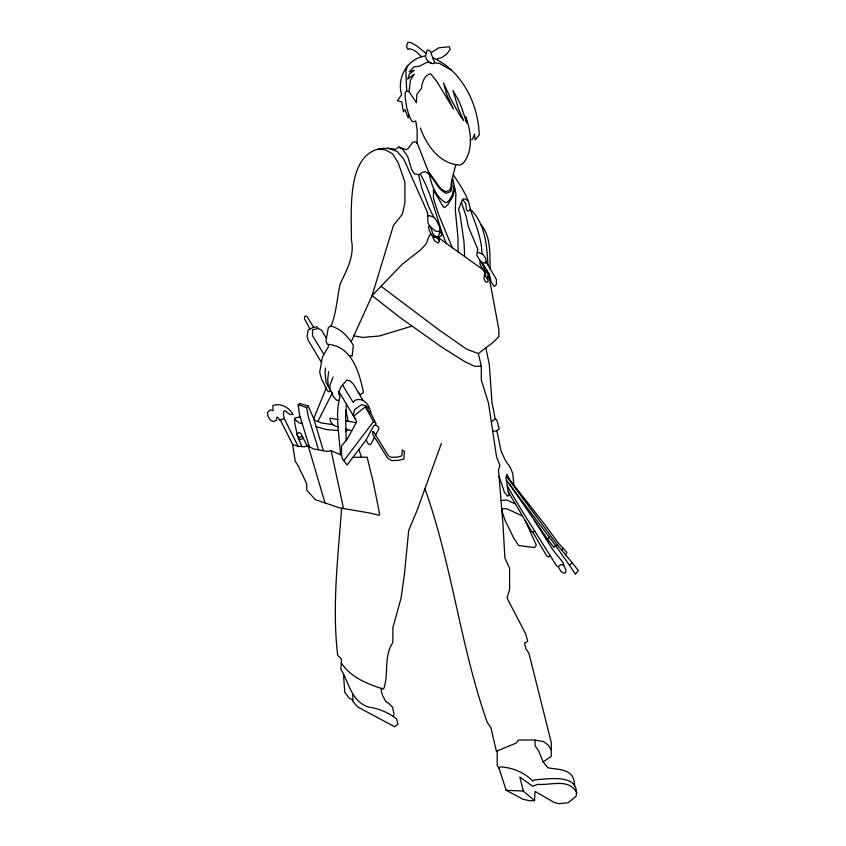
<?xml version="1.0" encoding="UTF-8"?>
<svg xmlns="http://www.w3.org/2000/svg" width="846" height="846" viewBox="0 0 846 846"><rect width="100%" height="100%" fill="white"/><g stroke="black" fill="none" stroke-linecap="round" stroke-linejoin="round"><path stroke-width="1.27" d="M363.156 400.613L353.617 384.475L350.392 381.049L346.997 379.991L341.372 386.273L338.876 391.529L338.77 393.75L339.976 396.964C334.593 415.333 339.764 435.806 340.367 454.672M325.424 367.999L325.139 373.594L326.101 382.72L329.115 387.69M420.399 128.053C426.553 145.512 439.74 164.029 459.854 165.055L462.857 163.648C473.686 150.852 471.159 131.511 465.818 116.875L466.728 123.072L461.662 107.611L458.405 99.934L452.938 90.469L458.342 108.468L463.703 120.587L459.632 114.908L450.749 98.855L443.537 82.94L446.699 94.615L453.519 109.039L436.705 81.311L430.667 73.771C424.089 75.03 422.143 82.897 421.35 88.597L416.888 94.35L416.38 102.683L409.052 91.696L410.447 80.137L414.202 74.173L407.677 79.133L409.443 74.152L414.286 70.355L409.147 71.952L414.064 66.813L419.637 66.189L427.188 62.181L430.984 62.953M534.535 800.612L535.084 791.422L554.331 802.537L559.121 803.7L568.152 802.769L576.084 796.234C580.113 772.863 547.764 779.187 534.429 779.853L532.79 781.08C524.34 772.313 512.02 767.428 499.997 766.867L499.066 768.369L506.141 790.259L522.997 799.28L529.681 800.781L534.535 800.612L523.367 791.073L519.814 777.03L532.694 786.304L537.644 784.358C551.063 785.596 568.692 777.77 576.94 792.818M346.395 404.081L345.591 416.253L346.194 440.322M480.19 260.61L479.946 264.111L484.705 272.772L483.986 278.916L485.699 282.004L487.952 282.078L487.952 279.772L485.541 276.029C485.995 268.14 480.644 261.71 476.774 255.355L477.779 249.126L468.356 226.707L466.22 216.587L461.313 201.972M341.625 508.245C338.009 557.144 331.96 606.445 337.67 655.333L341.446 659.034L340.949 669.482C349.208 683.039 351.302 701.651 368.824 707.15C378.934 708.525 388.737 712.618 396.647 719.047L397.874 724.144L394.712 726.777L357.816 707.013L352.835 701.471L352.835 694.788M328.565 344.512L328.322 346.86L322.495 356.875L319.682 372.208L321.554 379.093L327.624 390.937L329.115 391.804L330.649 390.503M328.618 371.563L327.709 379.611L328.343 386.421L329.908 389.001M433.078 57.866L432.697 58.681L434.305 60.975L434.305 63.513L432.116 63.609L428.615 61.589L426.352 59.093L425.506 55.889L427.198 50.231L429.007 50.295L431.397 52.505L431.037 53.954L433.078 57.866C461.99 70.704 478.455 104.227 479.238 135.085L475.05 139.854L474.532 134.091L472.512 139.252L470.112 139.886M437.498 238.361L439.751 232.692L439.751 227.511L436.853 221.144L433.977 217.211L429.081 215.529L427.389 216.428M454.196 185.739L452.303 195.172L449.067 200.439L446.942 202.427L445.176 202.458C435.616 196.399 431.249 184.788 429.356 174.065L417.649 144.158L415.946 141.98L412.869 142.107L408.28 148.388L406.239 149.721L398.804 147.035L395.442 149.34C344.756 139.135 351.619 208.761 351.418 239.978C354.812 255.936 346.627 270.054 340.177 283.918C336.972 297.845 336.592 312.756 331.019 326.006L328.354 327.518L325.953 341.065L327.349 344.259C352.095 345.908 359.402 372.663 363.442 392.555L360.417 394.627L358.218 392.258M454.725 188.246L453.086 195.87L447.872 204.626L444.467 207.63L443.463 207.048L433.48 190.064M407.571 65.396L405.869 71.043L406.704 91.051L405.118 92.584L405.118 96.761L406.63 107.273L408.872 114.982L408.184 117.911L404.98 109.546L403.331 111.82L401.765 101.89L397.43 100.706L401.628 94.752C396.51 77.652 407.391 58.543 425.506 55.889M455.814 164.558L451.299 182.419L451.034 186.934L449.586 190.382L445.641 191.64L441.654 189.335L438.926 186.332L428.457 171.431M355.553 419.362L353.131 415.312L354.675 409.517L361.337 404.79L365.588 405.562L369.512 408.639L370.685 411.188L370.685 413.493M438.757 239.904L439.656 236.531L441.57 235.78L441.57 233.75L439.751 231.17M487.063 278.397L488.026 275.077L487.063 270.572M393.305 716.541L394.025 714.183L392.565 707.235L388.864 703.386L385.861 701.662L382.551 695.433L381.345 691.573L381.345 688.316M441.432 443.325L416.919 510.836L408.734 530.252L404.314 575.248L401.015 598.418L392.861 627.563L392.861 642.548C383.323 656.655 389.171 673.976 383.619 689.12C367.841 684.171 350.804 677.583 341.446 663.063M333.07 377.03L329.908 385.533L329.908 389.572L332.277 392.999L333.028 396.182L336.645 400.221L338.485 400.391M323.394 450.728L313.718 418.611L326.355 387.722M351.206 341.742L372.071 295.624L393.475 225.343L402.262 214.334L404.917 202.977L404.917 182.102L398.191 162.781L392.533 153.856L386.051 150.102L378.49 148.716M332.277 392.999L317.832 421.509M468.145 200.893L465.66 199.212L463.322 198.873L462.498 199.508L458.469 209.554L459.949 213.975L464.02 241.819L464.644 256.571L482.992 269.652M487.55 279.148L488.935 276.251L488.935 273.628M565.625 554.839L566.862 552.396L558.233 542.889L545.48 525.419L506.521 475.706M374.514 437.171L370.569 444.7L368.19 443.854L366.096 440.015L373.509 426.046L375.222 424.925L378.215 426.659L378.987 428.636L375.635 435.024M549.879 555.166L548.652 557.08L546.653 555.928L532.557 531.711M561.712 550.143L562.992 548.134M571.917 562.379L578.336 570.521L575.417 574.297L569.612 565.488L571.917 562.379L557.789 545.448L506.394 476.182M343.814 460.732L373.446 421.678L365.44 406.778L353.882 415.978L356.684 421.657L347.495 438.746L341.541 445.958L341.541 455.169L342.45 458.987L347.135 464.993L366.096 440.015M557.789 545.448L555.526 545.469L553.929 547.478L547.595 539.219L549.191 537.21M318.561 449.839L308.388 417.025L306.633 407.613L308.145 405.932L313.718 418.611M507.304 486.08L521.273 509.704L556.552 565.773L558.244 566.757L560.739 564.589L563.129 565.17L563.51 563.129L552.776 549.678L534.344 520.48M431.397 52.505L439.032 47.725L449.374 46.763L450.188 49.628L446.455 54.292L441.76 57.56L436.927 58.86M381.049 286.276L438.281 329.369L466.558 349.144L478.36 353.575L492.679 342.683L498.886 336.518L498.886 329.602L488.935 276.251M491.315 421.837L495.206 419.003L491.981 402.633L489.284 364.33L485.879 347.907M429.715 225.776L428.478 226.643L429.313 230.609L434.812 241.015L438.313 243.024L439.455 241.131L438.059 238.678L434.897 236.901L433.617 237.747M574.529 785.828C574.677 768.623 559.989 769.955 547.891 767.798L543.153 761.865L551.285 756.398L551.285 742.566L528.93 653.249L525.937 648.776L524.573 643.203L527.724 641.321L525.578 633.622L507.018 598.027L509.609 589.588L509.609 568.269L504.914 558.106L502.894 523.029L498.484 469.858L499.944 465.194L496.56 456.946L488.512 403.14L481.289 379.97L481.289 366.276L478.36 353.575M303.249 438.154L300.986 439.582L298.511 438.566M309.319 446.593L299.558 415.079L298.183 404.621L299.918 403.542L308.145 405.932M345.644 431.227L348.203 429.683M302.329 436.346L299.896 437.297L297.401 435.859M352.835 699.98L349.472 698.394L344.787 692.388L343.476 674.262M280.364 420.028L284.224 418.611L283.421 414.318L283.833 411.135L284.986 410.691L289.924 414.434L293.097 414.593C289.607 407.814 280.502 402.495 272.877 405.541L273.068 410.617L270.572 409.792L267.664 412.065L267.664 415.513L270.075 419.828L273.068 421.562L276.568 420.388L276.568 417.501L277.816 417.268L279.719 420.229L280.364 420.028L292.684 444.541L295.222 461.229L297.929 465.342L306.696 483.69L306.696 490.035L315.272 499.648L339.711 507.928L369.808 513.004L378.934 515.277L379.632 514.157L373.509 483.299L367.143 457.168L352.93 457.358M412.055 326.08L379.537 335.968L362.67 337.448L353.882 335.83M300.097 416.814L294.736 418.104L294.736 423.296L297.136 434.072M326.419 338.432L321.522 330.141L318.276 328.481L312.523 329.866L312.523 335.682L323.838 354.241M484.705 276.23L485.541 276.029M431.555 234.331L429.747 234.723L426.088 243.955L420.674 249.824L402.262 264.216L372.071 295.624L400.063 317.578L441.707 347.093L464.634 361.559L474.574 366.265L481.289 366.276M341.541 455.169L331.156 450.749L326.937 451.383L313.232 448.856L308.24 445.969L304.095 446.783L298.12 446.265L292.684 444.541M534.905 531.373L531.88 531.806L508.182 491.716L506.014 477.683L506.881 474.278L509.197 479.111M501.096 500.536L506.49 499.965L515.362 503.867M492.679 431.016L495.925 431.174L499.288 428.848L496.708 419.859L495.206 419.003M506.141 790.259L523.367 791.073M338.21 430.508L326.313 429.588L316.14 426.648M439.751 231.55L435.193 231.021L430.381 226.717L428.108 223.503L427.389 212.24L403.87 159.312L397.239 151.476L387.923 148.135M434.305 62.752L439.423 63.397L451.066 69.996M333.197 424.671L321.522 423.011L314.141 419.997M338.21 419.574L330.236 418.188L329.908 419.69L331.727 423.486L334.667 425.855L338.21 426.86M345.707 420.864L356.134 422.672M481.511 262.186L485.371 263.243L486.059 260.875L485.615 258.093L482.717 254.17L477.271 252.235M406.704 91.051L409.052 91.696M345.908 429.038L351.82 430.709M302.234 423.687L299.103 422.799L294.736 419.362M331.019 326.006C340.631 328.798 348.647 336.761 353.342 345.496L352.126 356.166L349.916 355.5M298.183 404.621L306.633 407.613M522.542 516.007L506.648 508.689L502.661 508.774L501.953 511.227L505.274 520.893L513.987 538.532L518.704 545.522L534.524 547.584L536.311 545.152L525.123 520.385M398.804 147.035L402.791 149.34L407.846 156.944L411.526 169.158L414.477 173.969L419.584 174.604L422.397 172.182L425.358 171.759C434.569 176.317 436.314 189.229 446.223 193.269L450.844 191.545L451.997 186.596L451.997 179.69M433.364 234.85L437.678 237.335M373.446 421.678L375.761 423.19L375.761 425.242M439.211 238.223L464.644 256.571M485.001 271.08L487.56 272.92M425.94 53.266L416.634 45.843L411.145 42.67L407.899 42.3L406.44 46.361L408.015 49.512L408.978 48.751C414.276 49.184 418.093 53.139 421.467 56.841M470.196 209.11C485.181 223.154 486.926 245.509 487.941 264.851M480.898 224.55C491.114 236.468 489.697 253.705 490.151 268.436M462.498 199.508L465.913 203.854L466.336 209.448L467.574 211.13L470.334 210.242C469.022 196.875 460.129 185.718 453.276 174.604M365.44 406.778L371.828 414.963L375.761 423.19M506.394 480.179L555.526 545.469L569.612 565.488M547.595 539.219L509.239 483.986M485.868 261.509L496.401 279.455L496.401 284.489L494.328 286.54L491.114 281.951L489.369 274.326L481.987 262.323M499.066 768.369L497.205 765.376L497.205 750.91M342.556 384.951L353.268 402.527L355.172 400.243C361.39 397.535 367.978 402.58 369.512 408.639M551.285 750.064L548.367 745.231L543.428 741.53L533.572 739.954L518.439 740.07L516.102 743.148L496.391 751.248L490.881 727.74L487.307 722.537C460.319 646.333 452.145 564.8 424.925 488.787M313.676 327.465L307.193 316.711L305.702 315.844L304.676 316.51L304.454 318.678L309.996 329.031M321.29 362.173L308.166 340.272L307.161 336.306L308.166 329.972L312.523 327.74L316.7 326.736L318.276 328.481M338.876 391.529L353.131 415.312M558.244 566.757L561.131 571.61L563.743 573.123L565.784 572.636L565.784 569.76L563.32 564.155M420.272 174.022C432.824 195.521 436.568 220.679 446.339 243.458M307.331 446.149L300.89 433.533L298.892 432.38L296.798 434.4L301.81 446.582M284.224 418.611L298.12 446.265M433.649 217.094L429.07 207.608L421.826 188.309L418.495 174.466M470.27 209.692C475.558 223.904 481.712 238.54 482.009 253.916M408.872 114.982L411.442 120.714L413.44 121.866L415.724 120.946L417.12 129.66L417.12 143.492M543.153 761.865L538.638 750.962L535.095 745.738L535.095 740.197M452.335 247.867L438.313 213.879L433.48 198.44L433.48 188.774M430.381 226.717L434.273 237.314M358.82 449.596L361.517 457.242M508.182 491.716L509.292 494.942L507.695 496.221L504.576 492.605L499.161 476.478M308.24 445.969L325.023 502.958M331.156 450.749L343.539 508.573M452.515 177.639L455.888 193.829L455.307 210.189L458.014 238.054L458.014 251.886M496.814 430.561L501.17 451.404L505.644 460.922L510.476 467.796L512.75 473.58L513.892 485.107M345.993 410.162L348.055 421.276M372.515 431.576L372.822 434.389L387.701 458.31L391.687 460.605L398.741 460.361L403.912 458.966L404.377 451.352L402.284 449.892L401.829 455.888L397.387 457.094L391.053 457.316L388.441 455.804L373.562 431.714L372.515 431.576"/></g></svg>
